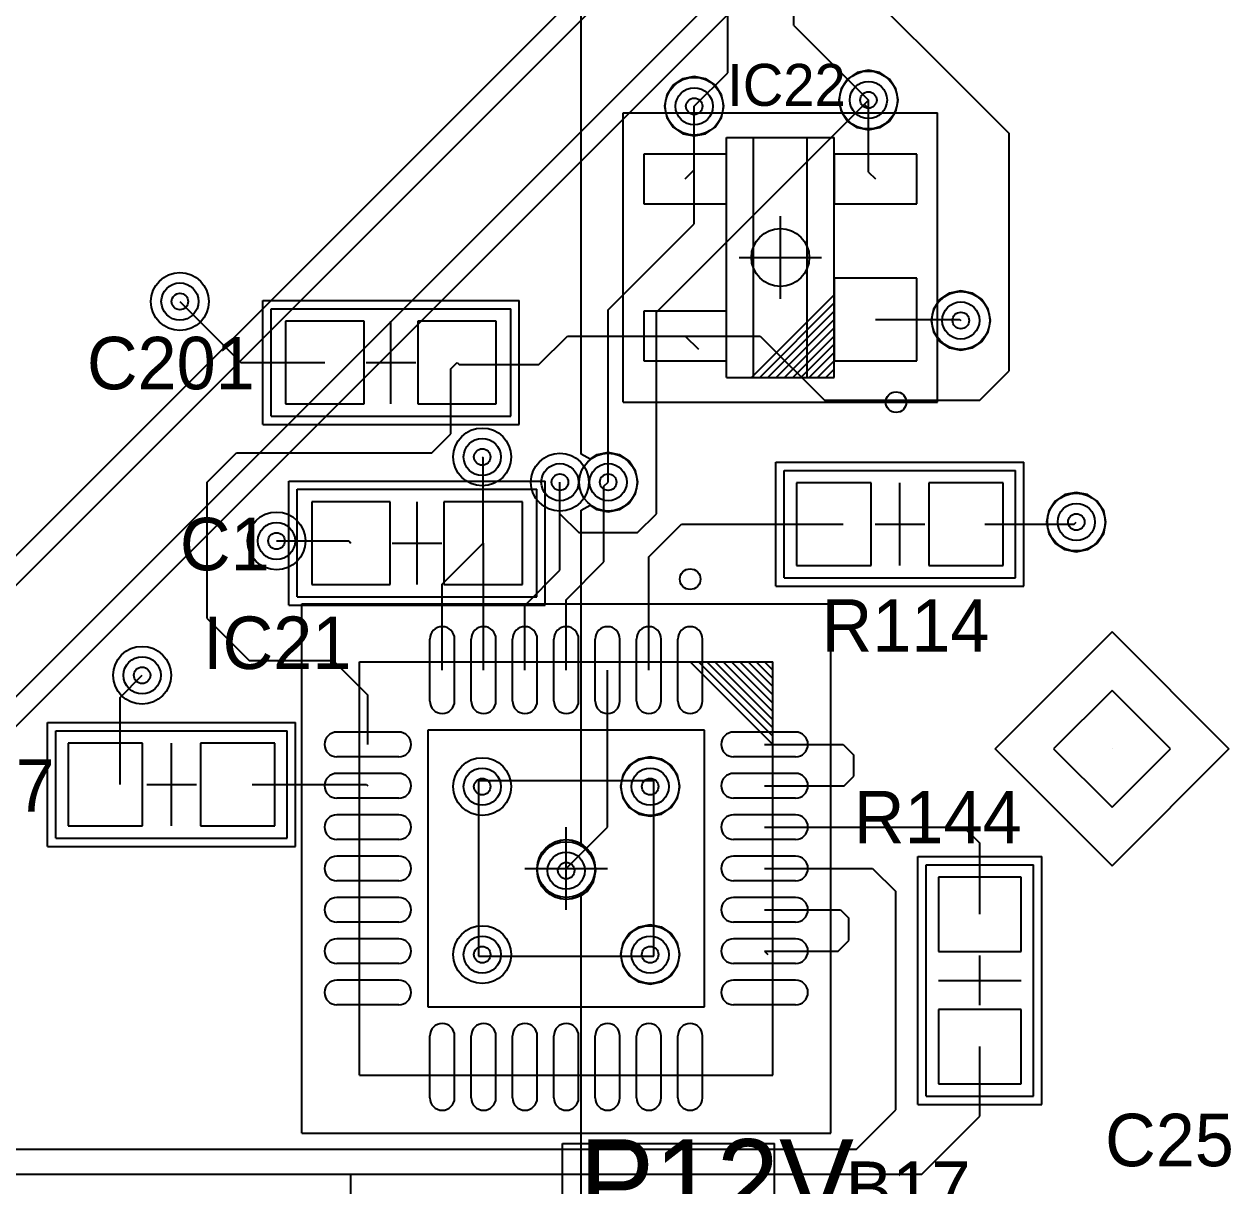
# Model space of a CAD drawing. Extents: x 28 to 300, y 18 to 330.
# Drawn here: x 218.06 to 232.66, y 167.66 to 181.71 of the extents above; entities that cross this region are included whole.
import ezdxf

# ---------------------------------------------------------------- set-up
doc = ezdxf.new("R2010")
doc.units = 0
for name, color, linetype in [('BOTTOMLAYER', 5, 'CONTINUOUS'), ('BOTTOMPASTE', 16, 'CONTINUOUS'), ('BOTTOMSOLDER', 6, 'CONTINUOUS'), ('DRILLDRAWING', 1, 'CONTINUOUS'), ('INTERNALPLANE1', 76, 'CONTINUOUS'), ('INTERNALPLANE6', 136, 'CONTINUOUS'), ('MECHANICAL14', 56, 'CONTINUOUS'), ('MECHANICAL15', 56, 'CONTINUOUS'), ('MIDLAYER1', 16, 'CONTINUOUS'), ('MIDLAYER3', 90, 'CONTINUOUS'), ('MULTILAYER', 9, 'CONTINUOUS'), ('TOPLAYER', 1, 'CONTINUOUS'), ('TOPOVERLAY', 2, 'CONTINUOUS'), ('TOPPASTE', 8, 'CONTINUOUS'), ('TOPSOLDER', 216, 'CONTINUOUS'), ('VIAHOLELAYER', 16, 'CONTINUOUS')]:
    doc.layers.add(name, color=color, linetype=linetype)

msp = doc.modelspace()

# ---------------------------------------------------------------- linework, layer by layer
at = {"layer": 'BOTTOMLAYER'}
for p, q in [((225.712, 178.227), (228.277, 180.792)), ((226.169, 179.294), (226.169, 180.716)), ((225.128, 178.252), (226.169, 179.294)), ((225.128, 176.169), (225.128, 178.252)), ((225.712, 175.788), (225.712, 178.227)), ((224.544, 175.788), (224.544, 176.169)), ((224.544, 175.788), (224.772, 175.56)), ((225.483, 175.56), (225.712, 175.788)), ((224.772, 175.56), (225.483, 175.56)), ((231.224, 174.358), (229.81, 172.944)), ((232.638, 172.944), (231.224, 174.358)), ((231.224, 173.651), (230.517, 172.944)), ((231.931, 172.944), (231.224, 173.651)), ((229.81, 172.944), (231.224, 171.529)), ((230.517, 172.944), (231.224, 172.236)), ((231.224, 172.236), (231.931, 172.944)), ((231.224, 171.529), (232.638, 172.944))]:
    msp.add_line(p, q, dxfattribs=at)
for centre in [(226.169, 180.716), (228.277, 180.792), (219.946, 178.354), (229.395, 178.125), (223.604, 176.474), (224.544, 176.169), (225.128, 176.169), (230.792, 175.687), (221.115, 175.458), (219.489, 173.833), (223.604, 172.486), (225.636, 172.486), (224.62, 171.47), (223.604, 170.454), (225.636, 170.454)]:
    msp.add_circle(centre, 0.225, dxfattribs=at)
at = {"layer": 'BOTTOMPASTE'}
msp.add_line((231.224, 172.944), (231.224, 172.944), dxfattribs=at)
msp.add_line((231.224, 172.944), (231.224, 172.944), dxfattribs=at)
msp.add_line((231.224, 172.944), (231.224, 172.944), dxfattribs=at)
msp.add_line((231.224, 172.944), (231.224, 172.944), dxfattribs=at)
at = {"layer": 'BOTTOMSOLDER'}
for p, q in [((231.224, 174.358), (229.81, 172.944)), ((232.638, 172.944), (231.224, 174.358)), ((229.81, 172.944), (231.224, 171.529)), ((231.224, 171.529), (232.638, 172.944))]:
    msp.add_line(p, q, dxfattribs=at)
at = {"layer": 'DRILLDRAWING'}
for centre in [(226.169, 180.716), (228.277, 180.792), (219.946, 178.354), (229.395, 178.125), (223.604, 176.474), (224.544, 176.169), (225.128, 176.169), (230.792, 175.687), (221.115, 175.458), (219.489, 173.833), (223.604, 172.486), (225.636, 172.486), (224.62, 171.47), (223.604, 170.454), (225.636, 170.454)]:
    msp.add_circle(centre, 0.1, dxfattribs=at)
at = {"layer": 'INTERNALPLANE1'}
for centre in [(226.169, 180.716), (228.277, 180.792), (219.946, 178.354), (229.395, 178.125), (224.544, 176.169), (225.128, 176.169), (221.115, 175.458), (223.604, 172.486), (225.636, 172.486), (224.62, 171.47), (223.604, 170.454), (225.636, 170.454)]:
    msp.add_circle(centre, 0.35, dxfattribs=at)
at = {"layer": 'INTERNALPLANE6'}
for centre in [(226.169, 180.716), (228.277, 180.792), (223.604, 176.474), (224.544, 176.169), (225.128, 176.169), (230.792, 175.687), (219.489, 173.833)]:
    msp.add_circle(centre, 0.35, dxfattribs=at)
at = {"layer": 'MECHANICAL14'}
for p, q in [((226.561, 177.437), (226.561, 180.337)), ((226.561, 180.337), (227.861, 180.337)), ((227.861, 177.437), (227.861, 180.337)), ((226.861, 177.437), (227.861, 178.437)), ((226.961, 177.437), (227.861, 178.337)), ((221.049, 176.967), (221.049, 178.267)), ((221.049, 178.267), (223.949, 178.267)), ((223.949, 176.967), (223.949, 178.267)), ((227.061, 177.437), (227.861, 178.237)), ((227.161, 177.437), (227.861, 178.137)), ((227.261, 177.437), (227.861, 178.037)), ((227.361, 177.437), (227.861, 177.937)), ((227.461, 177.437), (227.861, 177.837)), ((227.561, 177.437), (227.861, 177.737)), ((227.661, 177.437), (227.861, 177.637)), ((226.561, 177.437), (227.861, 177.437)), ((227.761, 177.437), (227.861, 177.537)), ((221.049, 176.967), (223.949, 176.967)), ((227.258, 176.311), (230.058, 176.311)), ((227.258, 175.011), (227.258, 176.311)), ((230.058, 175.011), (230.058, 176.311)), ((221.366, 174.783), (221.366, 176.083)), ((221.366, 176.083), (224.266, 176.083)), ((224.266, 174.783), (224.266, 176.083)), ((227.258, 175.011), (230.058, 175.011)), ((221.366, 174.783), (224.266, 174.783)), ((222.12, 173.996), (227.12, 173.996)), ((222.12, 168.996), (222.12, 173.996)), ((226.12, 173.996), (227.12, 172.996)), ((226.22, 173.996), (227.12, 173.096)), ((226.32, 173.996), (227.12, 173.196)), ((226.42, 173.996), (227.12, 173.296)), ((226.52, 173.996), (227.12, 173.396)), ((226.62, 173.996), (227.12, 173.496)), ((226.72, 173.996), (227.12, 173.596)), ((226.82, 173.996), (227.12, 173.696)), ((226.92, 173.996), (227.12, 173.796)), ((227.02, 173.996), (227.12, 173.896)), ((227.12, 168.996), (227.12, 173.996)), ((218.445, 173.162), (221.245, 173.162)), ((218.445, 171.862), (218.445, 173.162)), ((221.245, 171.862), (221.245, 173.162)), ((218.445, 171.862), (221.245, 171.862)), ((228.974, 168.742), (228.974, 171.542)), ((228.974, 171.542), (230.274, 171.542)), ((230.274, 168.742), (230.274, 171.542)), ((222.12, 168.996), (227.12, 168.996)), ((228.974, 168.742), (230.274, 168.742))]:
    msp.add_line(p, q, dxfattribs=at)
at = {"layer": 'MECHANICAL15'}
for p, q in [((225.311, 177.137), (225.311, 180.637)), ((225.311, 180.637), (229.111, 180.637)), ((229.111, 177.137), (229.111, 180.637)), ((227.211, 178.387), (227.211, 179.387)), ((226.711, 178.887), (227.711, 178.887)), ((220.949, 176.867), (220.949, 178.367)), ((220.949, 178.367), (224.049, 178.367)), ((224.049, 176.867), (224.049, 178.367)), ((222.499, 177.317), (222.499, 177.917)), ((222.199, 177.617), (222.799, 177.617)), ((225.311, 177.137), (229.111, 177.137)), ((220.949, 176.867), (224.049, 176.867)), ((227.158, 174.911), (227.158, 176.411)), ((227.158, 176.411), (230.158, 176.411)), ((230.158, 174.911), (230.158, 176.411)), ((221.266, 174.683), (221.266, 176.183)), ((221.266, 176.183), (224.366, 176.183)), ((224.366, 174.683), (224.366, 176.183)), ((228.658, 175.361), (228.658, 175.961)), ((222.816, 175.133), (222.816, 175.733)), ((228.358, 175.661), (228.958, 175.661)), ((222.516, 175.433), (223.116, 175.433)), ((227.158, 174.911), (230.158, 174.911)), ((221.266, 174.683), (224.366, 174.683)), ((221.42, 174.696), (227.82, 174.696)), ((221.42, 168.296), (221.42, 174.696)), ((227.82, 168.296), (227.82, 174.696)), ((218.345, 171.762), (218.345, 173.262)), ((218.345, 173.262), (221.345, 173.262)), ((221.345, 171.762), (221.345, 173.262)), ((219.845, 172.212), (219.845, 172.812)), ((219.545, 172.512), (220.145, 172.512)), ((224.62, 170.996), (224.62, 171.996)), ((218.345, 171.762), (221.345, 171.762)), ((228.874, 171.642), (230.374, 171.642)), ((228.874, 168.642), (228.874, 171.642)), ((230.374, 168.642), (230.374, 171.642)), ((224.12, 171.496), (225.12, 171.496)), ((229.624, 169.842), (229.624, 170.442)), ((229.324, 170.142), (229.924, 170.142)), ((228.874, 168.642), (230.374, 168.642)), ((221.42, 168.296), (227.82, 168.296))]:
    msp.add_line(p, q, dxfattribs=at)
for centre in [(227.211, 178.887), (224.62, 171.496)]:
    msp.add_circle(centre, 0.35, dxfattribs=at)
at = {"layer": 'MIDLAYER1'}
for p, q in [((198.048, 155.367), (228.502, 185.821)), ((198.153, 155.113), (228.608, 185.567)), ((196.172, 151.785), (228.735, 184.348)), ((196.277, 151.531), (228.84, 184.094))]:
    msp.add_line(p, q, dxfattribs=at)
for centre in [(226.169, 180.716), (228.277, 180.792), (219.946, 178.354), (229.395, 178.125), (223.604, 176.474), (224.544, 176.169), (225.128, 176.169), (230.792, 175.687), (221.115, 175.458), (219.489, 173.833), (223.604, 172.486), (225.636, 172.486), (224.62, 171.47), (223.604, 170.454), (225.636, 170.454)]:
    msp.add_circle(centre, 0.225, dxfattribs=at)
at = {"layer": 'MIDLAYER3'}
for p, q in [((224.8, 176.508), (224.8, 188.6)), ((226.032, 181.047), (225.915, 180.97)), ((226.169, 181.075), (226.032, 181.047)), ((226.307, 181.047), (226.169, 181.075)), ((226.423, 180.97), (226.307, 181.047)), ((228.14, 181.124), (228.024, 181.046)), ((228.277, 181.151), (228.14, 181.124)), ((228.415, 181.124), (228.277, 181.151)), ((228.531, 181.046), (228.415, 181.124)), ((225.915, 180.97), (225.838, 180.853)), ((226.501, 180.853), (226.423, 180.97)), ((227.946, 180.929), (227.919, 180.792)), ((228.024, 181.046), (227.946, 180.929)), ((228.609, 180.929), (228.531, 181.046)), ((228.636, 180.792), (228.609, 180.929)), ((225.838, 180.853), (225.81, 180.716)), ((226.528, 180.716), (226.501, 180.853)), ((227.919, 180.792), (227.946, 180.655)), ((228.609, 180.655), (228.636, 180.792)), ((225.81, 180.716), (225.838, 180.579)), ((226.501, 180.579), (226.528, 180.716)), ((227.946, 180.655), (228.024, 180.538)), ((228.531, 180.538), (228.609, 180.655)), ((225.838, 180.579), (225.915, 180.462)), ((226.423, 180.462), (226.501, 180.579)), ((228.024, 180.538), (228.14, 180.461)), ((228.415, 180.461), (228.531, 180.538)), ((225.915, 180.462), (226.032, 180.384)), ((226.032, 180.384), (226.169, 180.357)), ((226.169, 180.357), (226.307, 180.384)), ((226.307, 180.384), (226.423, 180.462)), ((228.14, 180.461), (228.277, 180.433)), ((228.277, 180.433), (228.415, 180.461)), ((229.258, 178.457), (229.141, 178.379)), ((229.395, 178.484), (229.258, 178.457)), ((229.532, 178.457), (229.395, 178.484)), ((229.649, 178.379), (229.532, 178.457)), ((229.141, 178.379), (229.063, 178.262)), ((229.727, 178.262), (229.649, 178.379)), ((229.063, 178.262), (229.036, 178.125)), ((229.754, 178.125), (229.727, 178.262)), ((229.036, 178.125), (229.063, 177.988)), ((229.063, 177.988), (229.141, 177.871)), ((229.649, 177.871), (229.727, 177.988)), ((229.727, 177.988), (229.754, 178.125)), ((229.141, 177.871), (229.258, 177.794)), ((229.532, 177.794), (229.649, 177.871)), ((229.258, 177.794), (229.395, 177.766)), ((229.395, 177.766), (229.532, 177.794)), ((225.128, 176.528), (224.99, 176.501)), ((225.265, 176.501), (225.128, 176.528)), ((224.912, 176.448), (224.8, 176.508)), ((224.99, 176.501), (224.912, 176.448)), ((225.382, 176.423), (225.265, 176.501)), ((225.459, 176.307), (225.382, 176.423)), ((225.487, 176.169), (225.459, 176.307)), ((225.459, 176.032), (225.487, 176.169)), ((225.382, 175.916), (225.459, 176.032)), ((230.538, 175.94), (230.46, 175.824)), ((230.655, 176.018), (230.538, 175.94)), ((230.792, 176.046), (230.655, 176.018)), ((230.929, 176.018), (230.792, 176.046)), ((231.046, 175.94), (230.929, 176.018)), ((231.124, 175.824), (231.046, 175.94)), ((224.8, 175.83), (224.912, 175.89)), ((224.8, 171.773), (224.8, 175.83)), ((224.912, 175.89), (224.99, 175.838)), ((224.99, 175.838), (225.128, 175.81)), ((225.128, 175.81), (225.265, 175.838)), ((225.265, 175.838), (225.382, 175.916)), ((230.46, 175.824), (230.433, 175.687)), ((231.151, 175.687), (231.124, 175.824)), ((230.433, 175.687), (230.46, 175.549)), ((231.124, 175.549), (231.151, 175.687)), ((230.46, 175.549), (230.538, 175.433)), ((231.046, 175.433), (231.124, 175.549)), ((230.538, 175.433), (230.655, 175.355)), ((230.655, 175.355), (230.792, 175.328)), ((230.792, 175.328), (230.929, 175.355)), ((230.929, 175.355), (231.046, 175.433)), ((225.382, 172.74), (225.304, 172.624)), ((225.498, 172.818), (225.382, 172.74)), ((225.636, 172.845), (225.498, 172.818)), ((225.773, 172.818), (225.636, 172.845)), ((225.89, 172.74), (225.773, 172.818)), ((225.967, 172.624), (225.89, 172.74)), ((225.304, 172.624), (225.277, 172.486)), ((225.995, 172.486), (225.967, 172.624)), ((225.277, 172.486), (225.304, 172.349)), ((225.967, 172.349), (225.995, 172.486)), ((225.304, 172.349), (225.382, 172.233)), ((225.89, 172.233), (225.967, 172.349)), ((225.382, 172.233), (225.498, 172.155)), ((225.498, 172.155), (225.636, 172.127)), ((225.636, 172.127), (225.773, 172.155)), ((225.773, 172.155), (225.89, 172.233)), ((224.874, 171.724), (224.8, 171.773)), ((224.951, 171.608), (224.874, 171.724)), ((224.979, 171.47), (224.951, 171.608)), ((224.951, 171.333), (224.979, 171.47)), ((224.874, 171.217), (224.951, 171.333)), ((224.8, 171.167), (224.874, 171.217)), ((224.8, 157.917), (224.8, 171.167)), ((225.382, 170.708), (225.304, 170.592)), ((225.498, 170.786), (225.382, 170.708)), ((225.636, 170.813), (225.498, 170.786)), ((225.773, 170.786), (225.636, 170.813)), ((225.89, 170.708), (225.773, 170.786)), ((225.967, 170.592), (225.89, 170.708)), ((225.304, 170.592), (225.277, 170.454)), ((225.995, 170.454), (225.967, 170.592)), ((225.277, 170.454), (225.304, 170.317)), ((225.967, 170.317), (225.995, 170.454)), ((225.304, 170.317), (225.382, 170.201)), ((225.89, 170.201), (225.967, 170.317)), ((225.382, 170.201), (225.498, 170.123)), ((225.498, 170.123), (225.636, 170.095)), ((225.636, 170.095), (225.773, 170.123)), ((225.773, 170.123), (225.89, 170.201))]:
    msp.add_line(p, q, dxfattribs=at)
for centre in [(226.169, 180.716), (228.277, 180.792), (219.946, 178.354), (229.395, 178.125), (223.604, 176.474), (224.544, 176.169), (225.128, 176.169), (230.792, 175.687), (221.115, 175.458), (219.489, 173.833), (223.604, 172.486), (225.636, 172.486), (224.62, 171.47), (223.604, 170.454), (225.636, 170.454)]:
    msp.add_circle(centre, 0.225, dxfattribs=at)
at = {"layer": 'MULTILAYER'}
for centre in [(226.169, 180.716), (228.277, 180.792), (219.946, 178.354), (229.395, 178.125), (223.604, 176.474), (224.544, 176.169), (225.128, 176.169), (230.792, 175.687), (221.115, 175.458), (219.489, 173.833), (223.604, 172.486), (225.636, 172.486), (224.62, 171.47), (223.604, 170.454), (225.636, 170.454)]:
    msp.add_circle(centre, 0.225, dxfattribs=at)
at = {"layer": 'TOPLAYER'}
for p, q in [((226.576, 181.122), (226.576, 186.964)), ((227.376, 181.694), (227.376, 186.964)), ((228.176, 182.189), (229.357, 181.008)), ((227.376, 181.694), (228.277, 180.792)), ((226.169, 180.716), (226.576, 181.122)), ((229.357, 181.008), (229.979, 180.386)), ((229.357, 181.008), (229.7, 180.665)), ((228.277, 180.691), (228.277, 180.792)), ((226.169, 179.946), (226.169, 180.716)), ((228.227, 180.741), (228.277, 180.691)), ((228.277, 179.92), (228.277, 180.691)), ((229.979, 177.516), (229.979, 180.386)), ((226.561, 180.137), (225.561, 180.137)), ((225.561, 180.137), (225.561, 179.537)), ((226.561, 179.537), (226.561, 180.137)), ((228.861, 180.137), (227.861, 180.137)), ((227.861, 180.137), (227.861, 179.537)), ((228.861, 179.537), (228.861, 180.137)), ((226.061, 179.837), (226.169, 179.946)), ((228.277, 179.92), (228.361, 179.837)), ((225.561, 179.537), (226.561, 179.537)), ((227.861, 179.537), (228.861, 179.537)), ((228.861, 178.637), (227.861, 178.637)), ((227.861, 178.637), (227.861, 177.637)), ((228.861, 177.637), (228.861, 178.637)), ((219.946, 178.354), (220.683, 177.617)), ((226.561, 178.237), (225.561, 178.237)), ((225.561, 178.237), (225.561, 177.637)), ((226.561, 177.637), (226.561, 178.237)), ((228.361, 178.137), (229.383, 178.137)), ((229.383, 178.137), (229.395, 178.125)), ((222.174, 178.117), (221.224, 178.117)), ((221.224, 178.117), (221.224, 177.117)), ((222.174, 177.117), (222.174, 178.117)), ((223.774, 178.117), (222.824, 178.117)), ((222.824, 178.117), (222.824, 177.117)), ((223.774, 177.117), (223.774, 178.117)), ((224.29, 177.592), (224.635, 177.937)), ((224.635, 177.937), (226.061, 177.937)), ((226.061, 177.937), (226.967, 177.937)), ((226.061, 177.937), (226.22, 177.778)), ((226.967, 177.937), (227.744, 177.16)), ((220.683, 177.617), (221.699, 177.617)), ((223.223, 177.541), (223.299, 177.617)), ((223.299, 177.617), (223.324, 177.592)), ((223.324, 177.592), (224.29, 177.592)), ((225.561, 177.637), (226.561, 177.637)), ((227.861, 177.637), (228.861, 177.637)), ((223.223, 176.754), (223.223, 177.541)), ((229.624, 177.16), (229.979, 177.516)), ((221.224, 177.117), (222.174, 177.117)), ((222.824, 177.117), (223.774, 177.117)), ((227.744, 177.16), (229.624, 177.16)), ((222.994, 176.525), (223.223, 176.754)), ((220.276, 176.169), (220.632, 176.525)), ((220.632, 176.525), (222.994, 176.525)), ((223.604, 176.474), (223.616, 176.462)), ((223.616, 175.433), (223.616, 176.462)), ((220.276, 174.518), (220.276, 176.169)), ((224.544, 175.103), (224.544, 176.169)), ((225.077, 176.119), (225.128, 176.169)), ((225.077, 175.204), (225.077, 176.119)), ((228.308, 176.161), (227.408, 176.161)), ((227.408, 176.161), (227.408, 175.161)), ((228.308, 175.161), (228.308, 176.161)), ((229.908, 176.161), (229.008, 176.161)), ((229.008, 176.161), (229.008, 175.161)), ((229.908, 175.161), (229.908, 176.161)), ((222.491, 175.933), (221.541, 175.933)), ((221.541, 175.933), (221.541, 174.933)), ((222.491, 174.933), (222.491, 175.933)), ((224.091, 175.933), (223.141, 175.933)), ((223.141, 175.933), (223.141, 174.933)), ((224.091, 174.933), (224.091, 175.933)), ((225.62, 175.264), (226.017, 175.661)), ((226.017, 175.661), (227.211, 175.661)), ((226.576, 175.661), (227.211, 175.661)), ((227.211, 175.661), (227.858, 175.661)), ((227.858, 175.661), (227.973, 175.661)), ((229.687, 175.661), (230.767, 175.661)), ((230.767, 175.661), (230.792, 175.687)), ((221.115, 175.458), (221.991, 175.458)), ((221.991, 175.458), (222.016, 175.433)), ((223.12, 174.936), (223.616, 175.433)), ((223.616, 175.433), (223.62, 175.429)), ((223.62, 173.896), (223.62, 175.429)), ((225.62, 173.896), (225.62, 175.264)), ((224.12, 174.679), (224.544, 175.103)), ((224.62, 174.747), (225.077, 175.204)), ((227.408, 175.161), (228.308, 175.161)), ((229.008, 175.161), (229.908, 175.161)), ((221.541, 174.933), (222.491, 174.933)), ((223.12, 173.896), (223.12, 174.936)), ((223.141, 174.933), (224.091, 174.933)), ((224.12, 173.896), (224.12, 174.679)), ((224.62, 173.896), (224.62, 174.747)), ((220.276, 174.518), (220.784, 174.01)), ((229.81, 172.944), (231.224, 174.358)), ((231.224, 174.358), (232.638, 172.944)), ((222.97, 173.521), (222.97, 174.271)), ((223.27, 173.521), (223.27, 174.271)), ((223.47, 173.521), (223.47, 174.271)), ((223.77, 173.521), (223.77, 174.271)), ((223.97, 173.521), (223.97, 174.271)), ((224.27, 173.521), (224.27, 174.271)), ((224.47, 173.521), (224.47, 174.271)), ((224.77, 173.521), (224.77, 174.271)), ((224.97, 173.521), (224.97, 174.271)), ((225.27, 173.521), (225.27, 174.271)), ((225.47, 173.521), (225.47, 174.271)), ((225.77, 173.521), (225.77, 174.271)), ((225.97, 173.521), (225.97, 174.271)), ((226.27, 173.521), (226.27, 174.271)), ((220.784, 174.01), (221.8, 174.01)), ((221.8, 174.01), (222.22, 173.591)), ((225.12, 171.996), (225.12, 173.896)), ((219.222, 173.566), (219.489, 173.833)), ((231.224, 173.651), (230.517, 172.944)), ((231.931, 172.944), (231.224, 173.651)), ((219.222, 172.512), (219.222, 173.566)), ((222.22, 172.996), (222.22, 173.591)), ((226.295, 173.171), (222.945, 173.171)), ((222.945, 173.171), (222.945, 169.821)), ((226.295, 169.821), (226.295, 173.171)), ((222.595, 173.146), (221.845, 173.146)), ((227.395, 173.146), (226.645, 173.146)), ((219.495, 173.012), (218.595, 173.012)), ((218.595, 173.012), (218.595, 172.012)), ((219.495, 172.012), (219.495, 173.012)), ((221.095, 173.012), (220.195, 173.012)), ((220.195, 173.012), (220.195, 172.012)), ((221.095, 172.012), (221.095, 173.012)), ((227.02, 172.996), (227.971, 172.996)), ((227.971, 172.996), (228.1, 172.867)), ((231.224, 171.529), (229.81, 172.944)), ((230.517, 172.944), (231.224, 172.236)), ((231.224, 172.236), (231.931, 172.944)), ((232.638, 172.944), (231.224, 171.529)), ((222.595, 172.846), (221.845, 172.846)), ((227.395, 172.846), (226.645, 172.846)), ((228.1, 172.613), (228.1, 172.867)), ((222.595, 172.646), (221.845, 172.646)), ((227.395, 172.646), (226.645, 172.646)), ((227.982, 172.496), (228.1, 172.613)), ((220.822, 172.512), (222.204, 172.512)), ((222.204, 172.512), (222.22, 172.496)), ((227.02, 172.496), (227.982, 172.496)), ((222.595, 172.346), (221.845, 172.346)), ((227.395, 172.346), (226.645, 172.346)), ((222.595, 172.146), (221.845, 172.146)), ((227.395, 172.146), (226.645, 172.146)), ((218.595, 172.012), (219.495, 172.012)), ((220.195, 172.012), (221.095, 172.012)), ((224.62, 171.496), (225.12, 171.996)), ((227.02, 171.996), (229.428, 171.996)), ((229.428, 171.996), (229.624, 171.801)), ((222.595, 171.846), (221.845, 171.846)), ((227.395, 171.846), (226.645, 171.846)), ((229.624, 170.942), (229.624, 171.801)), ((222.595, 171.646), (221.845, 171.646)), ((227.395, 171.646), (226.645, 171.646)), ((227.02, 171.496), (228.328, 171.496)), ((228.328, 171.496), (228.608, 171.216)), ((222.595, 171.346), (221.845, 171.346)), ((227.395, 171.346), (226.645, 171.346)), ((230.124, 171.392), (229.124, 171.392)), ((229.124, 171.392), (229.124, 170.492)), ((230.124, 170.492), (230.124, 171.392)), ((222.595, 171.146), (221.845, 171.146)), ((227.395, 171.146), (226.645, 171.146)), ((228.608, 168.575), (228.608, 171.216)), ((227.02, 170.996), (227.939, 170.996)), ((227.939, 170.996), (228.041, 170.894)), ((222.595, 170.846), (221.845, 170.846)), ((227.395, 170.846), (226.645, 170.846)), ((228.041, 170.624), (228.041, 170.894)), ((222.595, 170.646), (221.845, 170.646)), ((227.395, 170.646), (226.645, 170.646)), ((227.912, 170.496), (228.041, 170.624)), ((227.02, 170.496), (227.912, 170.496)), ((227.02, 170.496), (227.061, 170.454)), ((229.124, 170.492), (230.124, 170.492)), ((222.595, 170.346), (221.845, 170.346)), ((227.395, 170.346), (226.645, 170.346)), ((222.595, 170.146), (221.845, 170.146)), ((227.395, 170.146), (226.645, 170.146)), ((222.595, 169.846), (221.845, 169.846)), ((222.945, 169.821), (226.295, 169.821)), ((227.395, 169.846), (226.645, 169.846)), ((230.124, 169.792), (229.124, 169.792)), ((229.124, 169.792), (229.124, 168.892)), ((230.124, 168.892), (230.124, 169.792)), ((222.97, 168.721), (222.97, 169.471)), ((223.27, 168.721), (223.27, 169.471)), ((223.47, 168.721), (223.47, 169.471)), ((223.77, 168.721), (223.77, 169.471)), ((223.97, 168.721), (223.97, 169.471)), ((224.27, 168.721), (224.27, 169.471)), ((224.47, 168.721), (224.47, 169.471)), ((224.77, 168.721), (224.77, 169.471)), ((224.97, 168.721), (224.97, 169.471)), ((225.27, 168.721), (225.27, 169.471)), ((225.47, 168.721), (225.47, 169.471)), ((225.77, 168.721), (225.77, 169.471)), ((225.97, 168.721), (225.97, 169.471)), ((226.27, 168.721), (226.27, 169.471)), ((229.624, 168.5), (229.624, 169.342)), ((229.124, 168.892), (230.124, 168.892)), ((228.133, 168.1), (228.608, 168.575)), ((228.924, 167.8), (229.624, 168.5)), ((213.603, 168.1), (228.133, 168.1)), ((213.775, 167.8), (228.924, 167.8))]:
    msp.add_line(p, q, dxfattribs=at)
for centre in [(226.169, 180.716), (228.277, 180.792), (219.946, 178.354), (229.395, 178.125), (223.604, 176.474), (224.544, 176.169), (225.128, 176.169), (230.792, 175.687), (221.115, 175.458), (219.489, 173.833), (223.604, 172.486), (225.636, 172.486), (224.62, 171.47), (223.604, 170.454), (225.636, 170.454)]:
    msp.add_circle(centre, 0.225, dxfattribs=at)
for centre, start, end in [((223.12, 174.271), 360, 180), ((223.62, 174.271), 360, 180), ((224.12, 174.271), 360, 180), ((224.62, 174.271), 360, 180), ((225.12, 174.271), 360, 180), ((225.62, 174.271), 360, 180), ((226.12, 174.271), 360, 180), ((223.12, 173.521), 180, 360), ((223.62, 173.521), 180, 360), ((224.12, 173.521), 180, 360), ((224.62, 173.521), 180, 360), ((225.12, 173.521), 180, 360), ((225.62, 173.521), 180, 360), ((226.12, 173.521), 180, 360), ((221.845, 172.996), 90, -90), ((222.595, 172.996), -90, 90), ((226.645, 172.996), 90, -90), ((227.395, 172.996), -90, 90), ((221.845, 172.496), 90, -90), ((222.595, 172.496), -90, 90), ((226.645, 172.496), 90, -90), ((227.395, 172.496), -90, 90), ((221.845, 171.996), 90, -90), ((222.595, 171.996), -90, 90), ((226.645, 171.996), 90, -90), ((227.395, 171.996), -90, 90), ((221.845, 171.496), 90, -90), ((222.595, 171.496), -90, 90), ((226.645, 171.496), 90, -90), ((227.395, 171.496), -90, 90), ((221.845, 170.996), 90, -90), ((222.595, 170.996), -90, 90), ((226.645, 170.996), 90, -90), ((227.395, 170.996), -90, 90), ((221.845, 170.496), 90, -90), ((222.595, 170.496), -90, 90), ((226.645, 170.496), 90, -90), ((227.395, 170.496), -90, 90), ((221.845, 169.996), 90, -90), ((222.595, 169.996), -90, 90), ((226.645, 169.996), 90, -90), ((227.395, 169.996), -90, 90), ((223.12, 169.471), 360, 180), ((223.62, 169.471), 360, 180), ((224.12, 169.471), 360, 180), ((224.62, 169.471), 360, 180), ((225.12, 169.471), 360, 180), ((225.62, 169.471), 360, 180), ((226.12, 169.471), 360, 180), ((223.12, 168.721), 180, 360), ((223.62, 168.721), 180, 360), ((224.12, 168.721), 180, 360), ((224.62, 168.721), 180, 360), ((225.12, 168.721), 180, 360), ((225.62, 168.721), 180, 360), ((226.12, 168.721), 180, 360)]:
    msp.add_arc(centre, 0.15, start, end, dxfattribs=at)
at = {"layer": 'TOPOVERLAY'}
for p, q in [((226.886, 177.437), (226.886, 180.337)), ((226.886, 180.337), (227.536, 180.337)), ((227.536, 177.437), (227.536, 180.337)), ((222.499, 177.117), (222.499, 178.117)), ((226.886, 177.437), (227.536, 177.437)), ((228.658, 175.161), (228.658, 176.161)), ((222.816, 174.933), (222.816, 175.933)), ((222.12, 173.996), (222.62, 173.996)), ((222.12, 173.496), (222.12, 173.996)), ((226.62, 173.996), (226.72, 173.996)), ((226.72, 173.996), (227.12, 173.596)), ((227.12, 173.496), (227.12, 173.596)), ((219.845, 172.012), (219.845, 173.012)), ((229.124, 170.142), (230.124, 170.142)), ((222.12, 168.996), (222.12, 169.496)), ((227.12, 168.996), (227.12, 169.496)), ((222.12, 168.996), (222.62, 168.996)), ((226.62, 168.996), (227.12, 168.996)), ((224.574, 168.17), (227.14, 168.17)), ((224.574, 166.9), (224.574, 168.17)), ((227.14, 166.9), (227.14, 168.17)), ((212.87, 167.8), (222.014, 167.8)), ((222.014, 167.546), (222.014, 167.8))]:
    msp.add_line(p, q, dxfattribs=at)
for centre in [(228.611, 177.137), (226.12, 174.996)]:
    msp.add_circle(centre, 0.125, dxfattribs=at)
at = {"layer": 'TOPPASTE'}
for p, q in [((226.561, 180.137), (225.561, 180.137)), ((225.561, 180.137), (225.561, 179.537)), ((226.561, 179.537), (226.561, 180.137)), ((228.861, 180.137), (227.861, 180.137)), ((227.861, 180.137), (227.861, 179.537)), ((228.861, 179.537), (228.861, 180.137)), ((225.561, 179.537), (226.561, 179.537)), ((227.861, 179.537), (228.861, 179.537)), ((228.861, 178.637), (227.861, 178.637)), ((227.861, 178.637), (227.861, 177.637)), ((228.861, 177.637), (228.861, 178.637)), ((226.561, 178.237), (225.561, 178.237)), ((225.561, 178.237), (225.561, 177.637)), ((226.561, 177.637), (226.561, 178.237)), ((222.174, 178.117), (221.224, 178.117)), ((221.224, 178.117), (221.224, 177.117)), ((222.174, 177.117), (222.174, 178.117)), ((223.774, 178.117), (222.824, 178.117)), ((222.824, 178.117), (222.824, 177.117)), ((223.774, 177.117), (223.774, 178.117)), ((225.561, 177.637), (226.561, 177.637)), ((227.861, 177.637), (228.861, 177.637)), ((221.224, 177.117), (222.174, 177.117)), ((222.824, 177.117), (223.774, 177.117)), ((228.308, 176.161), (227.408, 176.161)), ((227.408, 176.161), (227.408, 175.161)), ((228.308, 175.161), (228.308, 176.161)), ((229.908, 176.161), (229.008, 176.161)), ((229.008, 176.161), (229.008, 175.161)), ((229.908, 175.161), (229.908, 176.161)), ((222.491, 175.933), (221.541, 175.933)), ((221.541, 175.933), (221.541, 174.933)), ((222.491, 174.933), (222.491, 175.933)), ((224.091, 175.933), (223.141, 175.933)), ((223.141, 175.933), (223.141, 174.933)), ((224.091, 174.933), (224.091, 175.933)), ((227.408, 175.161), (228.308, 175.161)), ((229.008, 175.161), (229.908, 175.161)), ((221.541, 174.933), (222.491, 174.933)), ((223.141, 174.933), (224.091, 174.933)), ((222.97, 173.521), (222.97, 174.271)), ((223.27, 173.521), (223.27, 174.271)), ((223.47, 173.521), (223.47, 174.271)), ((223.77, 173.521), (223.77, 174.271)), ((223.97, 173.521), (223.97, 174.271)), ((224.27, 173.521), (224.27, 174.271)), ((224.47, 173.521), (224.47, 174.271)), ((224.77, 173.521), (224.77, 174.271)), ((224.97, 173.521), (224.97, 174.271)), ((225.27, 173.521), (225.27, 174.271)), ((225.47, 173.521), (225.47, 174.271)), ((225.77, 173.521), (225.77, 174.271)), ((225.97, 173.521), (225.97, 174.271)), ((226.27, 173.521), (226.27, 174.271)), ((222.595, 173.146), (221.845, 173.146)), ((227.395, 173.146), (226.645, 173.146)), ((219.495, 173.012), (218.595, 173.012)), ((218.595, 173.012), (218.595, 172.012)), ((219.495, 172.012), (219.495, 173.012)), ((221.095, 173.012), (220.195, 173.012)), ((220.195, 173.012), (220.195, 172.012)), ((221.095, 172.012), (221.095, 173.012)), ((231.224, 172.944), (231.224, 172.944)), ((231.224, 172.944), (231.224, 172.944)), ((231.224, 172.944), (231.224, 172.944)), ((231.224, 172.944), (231.224, 172.944)), ((222.595, 172.846), (221.845, 172.846)), ((227.395, 172.846), (226.645, 172.846)), ((222.595, 172.646), (221.845, 172.646)), ((227.395, 172.646), (226.645, 172.646)), ((225.68, 172.556), (223.56, 172.556)), ((223.56, 172.556), (223.56, 170.436)), ((225.68, 170.436), (225.68, 172.556)), ((222.595, 172.346), (221.845, 172.346)), ((227.395, 172.346), (226.645, 172.346)), ((222.595, 172.146), (221.845, 172.146)), ((227.395, 172.146), (226.645, 172.146)), ((218.595, 172.012), (219.495, 172.012)), ((220.195, 172.012), (221.095, 172.012)), ((222.595, 171.846), (221.845, 171.846)), ((227.395, 171.846), (226.645, 171.846)), ((222.595, 171.646), (221.845, 171.646)), ((227.395, 171.646), (226.645, 171.646)), ((222.595, 171.346), (221.845, 171.346)), ((227.395, 171.346), (226.645, 171.346)), ((230.124, 171.392), (229.124, 171.392)), ((229.124, 171.392), (229.124, 170.492)), ((230.124, 170.492), (230.124, 171.392)), ((222.595, 171.146), (221.845, 171.146)), ((227.395, 171.146), (226.645, 171.146)), ((222.595, 170.846), (221.845, 170.846)), ((227.395, 170.846), (226.645, 170.846)), ((222.595, 170.646), (221.845, 170.646)), ((227.395, 170.646), (226.645, 170.646)), ((223.56, 170.436), (225.68, 170.436)), ((229.124, 170.492), (230.124, 170.492)), ((222.595, 170.346), (221.845, 170.346)), ((227.395, 170.346), (226.645, 170.346)), ((222.595, 170.146), (221.845, 170.146)), ((227.395, 170.146), (226.645, 170.146)), ((222.595, 169.846), (221.845, 169.846)), ((227.395, 169.846), (226.645, 169.846)), ((230.124, 169.792), (229.124, 169.792)), ((229.124, 169.792), (229.124, 168.892)), ((230.124, 168.892), (230.124, 169.792)), ((222.97, 168.721), (222.97, 169.471)), ((223.27, 168.721), (223.27, 169.471)), ((223.47, 168.721), (223.47, 169.471)), ((223.77, 168.721), (223.77, 169.471)), ((223.97, 168.721), (223.97, 169.471)), ((224.27, 168.721), (224.27, 169.471)), ((224.47, 168.721), (224.47, 169.471)), ((224.77, 168.721), (224.77, 169.471)), ((224.97, 168.721), (224.97, 169.471)), ((225.27, 168.721), (225.27, 169.471)), ((225.47, 168.721), (225.47, 169.471)), ((225.77, 168.721), (225.77, 169.471)), ((225.97, 168.721), (225.97, 169.471)), ((226.27, 168.721), (226.27, 169.471)), ((229.124, 168.892), (230.124, 168.892))]:
    msp.add_line(p, q, dxfattribs=at)
for centre, start, end in [((223.12, 174.271), 360, 180), ((223.62, 174.271), 360, 180), ((224.12, 174.271), 360, 180), ((224.62, 174.271), 360, 180), ((225.12, 174.271), 360, 180), ((225.62, 174.271), 360, 180), ((226.12, 174.271), 360, 180), ((223.12, 173.521), 180, 360), ((223.62, 173.521), 180, 360), ((224.12, 173.521), 180, 360), ((224.62, 173.521), 180, 360), ((225.12, 173.521), 180, 360), ((225.62, 173.521), 180, 360), ((226.12, 173.521), 180, 360), ((221.845, 172.996), 90, -90), ((222.595, 172.996), -90, 90), ((226.645, 172.996), 90, -90), ((227.395, 172.996), -90, 90), ((221.845, 172.496), 90, -90), ((222.595, 172.496), -90, 90), ((226.645, 172.496), 90, -90), ((227.395, 172.496), -90, 90), ((221.845, 171.996), 90, -90), ((222.595, 171.996), -90, 90), ((226.645, 171.996), 90, -90), ((227.395, 171.996), -90, 90), ((221.845, 171.496), 90, -90), ((222.595, 171.496), -90, 90), ((226.645, 171.496), 90, -90), ((227.395, 171.496), -90, 90), ((221.845, 170.996), 90, -90), ((222.595, 170.996), -90, 90), ((226.645, 170.996), 90, -90), ((227.395, 170.996), -90, 90), ((221.845, 170.496), 90, -90), ((222.595, 170.496), -90, 90), ((226.645, 170.496), 90, -90), ((227.395, 170.496), -90, 90), ((221.845, 169.996), 90, -90), ((222.595, 169.996), -90, 90), ((226.645, 169.996), 90, -90), ((227.395, 169.996), -90, 90), ((223.12, 169.471), 360, 180), ((223.62, 169.471), 360, 180), ((224.12, 169.471), 360, 180), ((224.62, 169.471), 360, 180), ((225.12, 169.471), 360, 180), ((225.62, 169.471), 360, 180), ((226.12, 169.471), 360, 180), ((223.12, 168.721), 180, 360), ((223.62, 168.721), 180, 360), ((224.12, 168.721), 180, 360), ((224.62, 168.721), 180, 360), ((225.12, 168.721), 180, 360), ((225.62, 168.721), 180, 360), ((226.12, 168.721), 180, 360)]:
    msp.add_arc(centre, 0.15, start, end, dxfattribs=at)
at = {"layer": 'TOPSOLDER'}
for p, q in [((226.561, 180.137), (225.561, 180.137)), ((225.561, 180.137), (225.561, 179.537)), ((226.561, 179.537), (226.561, 180.137)), ((228.861, 180.137), (227.861, 180.137)), ((227.861, 180.137), (227.861, 179.537)), ((228.861, 179.537), (228.861, 180.137)), ((225.561, 179.537), (226.561, 179.537)), ((227.861, 179.537), (228.861, 179.537)), ((228.861, 178.637), (227.861, 178.637)), ((227.861, 178.637), (227.861, 177.637)), ((228.861, 177.637), (228.861, 178.637)), ((226.561, 178.237), (225.561, 178.237)), ((225.561, 178.237), (225.561, 177.637)), ((226.561, 177.637), (226.561, 178.237)), ((222.174, 178.117), (221.224, 178.117)), ((221.224, 178.117), (221.224, 177.117)), ((222.174, 177.117), (222.174, 178.117)), ((223.774, 178.117), (222.824, 178.117)), ((222.824, 178.117), (222.824, 177.117)), ((223.774, 177.117), (223.774, 178.117)), ((225.561, 177.637), (226.561, 177.637)), ((227.861, 177.637), (228.861, 177.637)), ((221.224, 177.117), (222.174, 177.117)), ((222.824, 177.117), (223.774, 177.117)), ((228.308, 176.161), (227.408, 176.161)), ((227.408, 176.161), (227.408, 175.161)), ((228.308, 175.161), (228.308, 176.161)), ((229.908, 176.161), (229.008, 176.161)), ((229.008, 176.161), (229.008, 175.161)), ((229.908, 175.161), (229.908, 176.161)), ((222.491, 175.933), (221.541, 175.933)), ((221.541, 175.933), (221.541, 174.933)), ((222.491, 174.933), (222.491, 175.933)), ((224.091, 175.933), (223.141, 175.933)), ((223.141, 175.933), (223.141, 174.933)), ((224.091, 174.933), (224.091, 175.933)), ((227.408, 175.161), (228.308, 175.161)), ((229.008, 175.161), (229.908, 175.161)), ((221.541, 174.933), (222.491, 174.933)), ((223.141, 174.933), (224.091, 174.933)), ((231.224, 174.358), (229.81, 172.944)), ((232.638, 172.944), (231.224, 174.358)), ((222.97, 173.521), (222.97, 174.271)), ((223.27, 173.521), (223.27, 174.271)), ((223.47, 173.521), (223.47, 174.271)), ((223.77, 173.521), (223.77, 174.271)), ((223.97, 173.521), (223.97, 174.271)), ((224.27, 173.521), (224.27, 174.271)), ((224.47, 173.521), (224.47, 174.271)), ((224.77, 173.521), (224.77, 174.271)), ((224.97, 173.521), (224.97, 174.271)), ((225.27, 173.521), (225.27, 174.271)), ((225.47, 173.521), (225.47, 174.271)), ((225.77, 173.521), (225.77, 174.271)), ((225.97, 173.521), (225.97, 174.271)), ((226.27, 173.521), (226.27, 174.271)), ((226.295, 173.171), (222.945, 173.171)), ((222.945, 173.171), (222.945, 169.821)), ((226.295, 169.821), (226.295, 173.171)), ((222.595, 173.146), (221.845, 173.146)), ((227.395, 173.146), (226.645, 173.146)), ((219.495, 173.012), (218.595, 173.012)), ((218.595, 173.012), (218.595, 172.012)), ((219.495, 172.012), (219.495, 173.012)), ((221.095, 173.012), (220.195, 173.012)), ((220.195, 173.012), (220.195, 172.012)), ((221.095, 172.012), (221.095, 173.012)), ((229.81, 172.944), (231.224, 171.529)), ((231.224, 171.529), (232.638, 172.944)), ((222.595, 172.846), (221.845, 172.846)), ((227.395, 172.846), (226.645, 172.846)), ((222.595, 172.646), (221.845, 172.646)), ((227.395, 172.646), (226.645, 172.646)), ((222.595, 172.346), (221.845, 172.346)), ((227.395, 172.346), (226.645, 172.346)), ((222.595, 172.146), (221.845, 172.146)), ((227.395, 172.146), (226.645, 172.146)), ((218.595, 172.012), (219.495, 172.012)), ((220.195, 172.012), (221.095, 172.012)), ((222.595, 171.846), (221.845, 171.846)), ((227.395, 171.846), (226.645, 171.846)), ((222.595, 171.646), (221.845, 171.646)), ((227.395, 171.646), (226.645, 171.646)), ((222.595, 171.346), (221.845, 171.346)), ((227.395, 171.346), (226.645, 171.346)), ((230.124, 171.392), (229.124, 171.392)), ((229.124, 171.392), (229.124, 170.492)), ((230.124, 170.492), (230.124, 171.392)), ((222.595, 171.146), (221.845, 171.146)), ((227.395, 171.146), (226.645, 171.146)), ((222.595, 170.846), (221.845, 170.846)), ((227.395, 170.846), (226.645, 170.846)), ((222.595, 170.646), (221.845, 170.646)), ((227.395, 170.646), (226.645, 170.646)), ((229.124, 170.492), (230.124, 170.492)), ((222.595, 170.346), (221.845, 170.346)), ((227.395, 170.346), (226.645, 170.346)), ((222.595, 170.146), (221.845, 170.146)), ((227.395, 170.146), (226.645, 170.146)), ((222.595, 169.846), (221.845, 169.846)), ((222.945, 169.821), (226.295, 169.821)), ((227.395, 169.846), (226.645, 169.846)), ((230.124, 169.792), (229.124, 169.792)), ((229.124, 169.792), (229.124, 168.892)), ((230.124, 168.892), (230.124, 169.792)), ((222.97, 168.721), (222.97, 169.471)), ((223.27, 168.721), (223.27, 169.471)), ((223.47, 168.721), (223.47, 169.471)), ((223.77, 168.721), (223.77, 169.471)), ((223.97, 168.721), (223.97, 169.471)), ((224.27, 168.721), (224.27, 169.471)), ((224.47, 168.721), (224.47, 169.471)), ((224.77, 168.721), (224.77, 169.471)), ((224.97, 168.721), (224.97, 169.471)), ((225.27, 168.721), (225.27, 169.471)), ((225.47, 168.721), (225.47, 169.471)), ((225.77, 168.721), (225.77, 169.471)), ((225.97, 168.721), (225.97, 169.471)), ((226.27, 168.721), (226.27, 169.471)), ((229.124, 168.892), (230.124, 168.892))]:
    msp.add_line(p, q, dxfattribs=at)
for centre, start, end in [((223.12, 174.271), 360, 180), ((223.62, 174.271), 360, 180), ((224.12, 174.271), 360, 180), ((224.62, 174.271), 360, 180), ((225.12, 174.271), 360, 180), ((225.62, 174.271), 360, 180), ((226.12, 174.271), 360, 180), ((223.12, 173.521), 180, 360), ((223.62, 173.521), 180, 360), ((224.12, 173.521), 180, 360), ((224.62, 173.521), 180, 360), ((225.12, 173.521), 180, 360), ((225.62, 173.521), 180, 360), ((226.12, 173.521), 180, 360), ((221.845, 172.996), 90, -90), ((222.595, 172.996), -90, 90), ((226.645, 172.996), 90, -90), ((227.395, 172.996), -90, 90), ((221.845, 172.496), 90, -90), ((222.595, 172.496), -90, 90), ((226.645, 172.496), 90, -90), ((227.395, 172.496), -90, 90), ((221.845, 171.996), 90, -90), ((222.595, 171.996), -90, 90), ((226.645, 171.996), 90, -90), ((227.395, 171.996), -90, 90), ((221.845, 171.496), 90, -90), ((222.595, 171.496), -90, 90), ((226.645, 171.496), 90, -90), ((227.395, 171.496), -90, 90), ((221.845, 170.996), 90, -90), ((222.595, 170.996), -90, 90), ((226.645, 170.996), 90, -90), ((227.395, 170.996), -90, 90), ((221.845, 170.496), 90, -90), ((222.595, 170.496), -90, 90), ((226.645, 170.496), 90, -90), ((227.395, 170.496), -90, 90), ((221.845, 169.996), 90, -90), ((222.595, 169.996), -90, 90), ((226.645, 169.996), 90, -90), ((227.395, 169.996), -90, 90), ((223.12, 169.471), 360, 180), ((223.62, 169.471), 360, 180), ((224.12, 169.471), 360, 180), ((224.62, 169.471), 360, 180), ((225.12, 169.471), 360, 180), ((225.62, 169.471), 360, 180), ((226.12, 169.471), 360, 180), ((223.12, 168.721), 180, 360), ((223.62, 168.721), 180, 360), ((224.12, 168.721), 180, 360), ((224.62, 168.721), 180, 360), ((225.12, 168.721), 180, 360), ((225.62, 168.721), 180, 360), ((226.12, 168.721), 180, 360)]:
    msp.add_arc(centre, 0.15, start, end, dxfattribs=at)
at = {"layer": 'VIAHOLELAYER'}
for centre in [(226.169, 180.716), (228.277, 180.792), (219.946, 178.354), (229.395, 178.125), (223.604, 176.474), (224.544, 176.169), (225.128, 176.169), (230.792, 175.687), (221.115, 175.458), (219.489, 173.833), (223.604, 172.486), (225.636, 172.486), (224.62, 171.47), (223.604, 170.454), (225.636, 170.454)]:
    msp.add_circle(centre, 0.1, dxfattribs=at)

# ---------------------------------------------------------------- texts
at = {"layer": 'TOPOVERLAY'}
for s, height, p in [('IC22', 0.508, (226.568, 180.721)), ('C1', 0.635, (219.946, 175.103)), ('R114', 0.635, (227.711, 174.117)), ('IC21', 0.635, (220.226, 173.909)), ('R97', 0.635, (216.873, 172.182)), ('R144', 0.635, (228.1, 171.8)), ('C25', 0.635, (231.14, 167.894)), ('B17', 0.635, (228, 167.317))]:
    msp.add_text(s, height=height, rotation=360, dxfattribs=at).set_placement(p)
for s, height, p in [('C201', 0.635, (218.821, 177.292)), ('P12V', 1.016, (224.778, 167.205)), ('Pwr', 2.286, (213.632, 165.768))]:
    msp.add_text(s, height=height, dxfattribs=at).set_placement(p)

doc.saveas('drawing.dxf')
